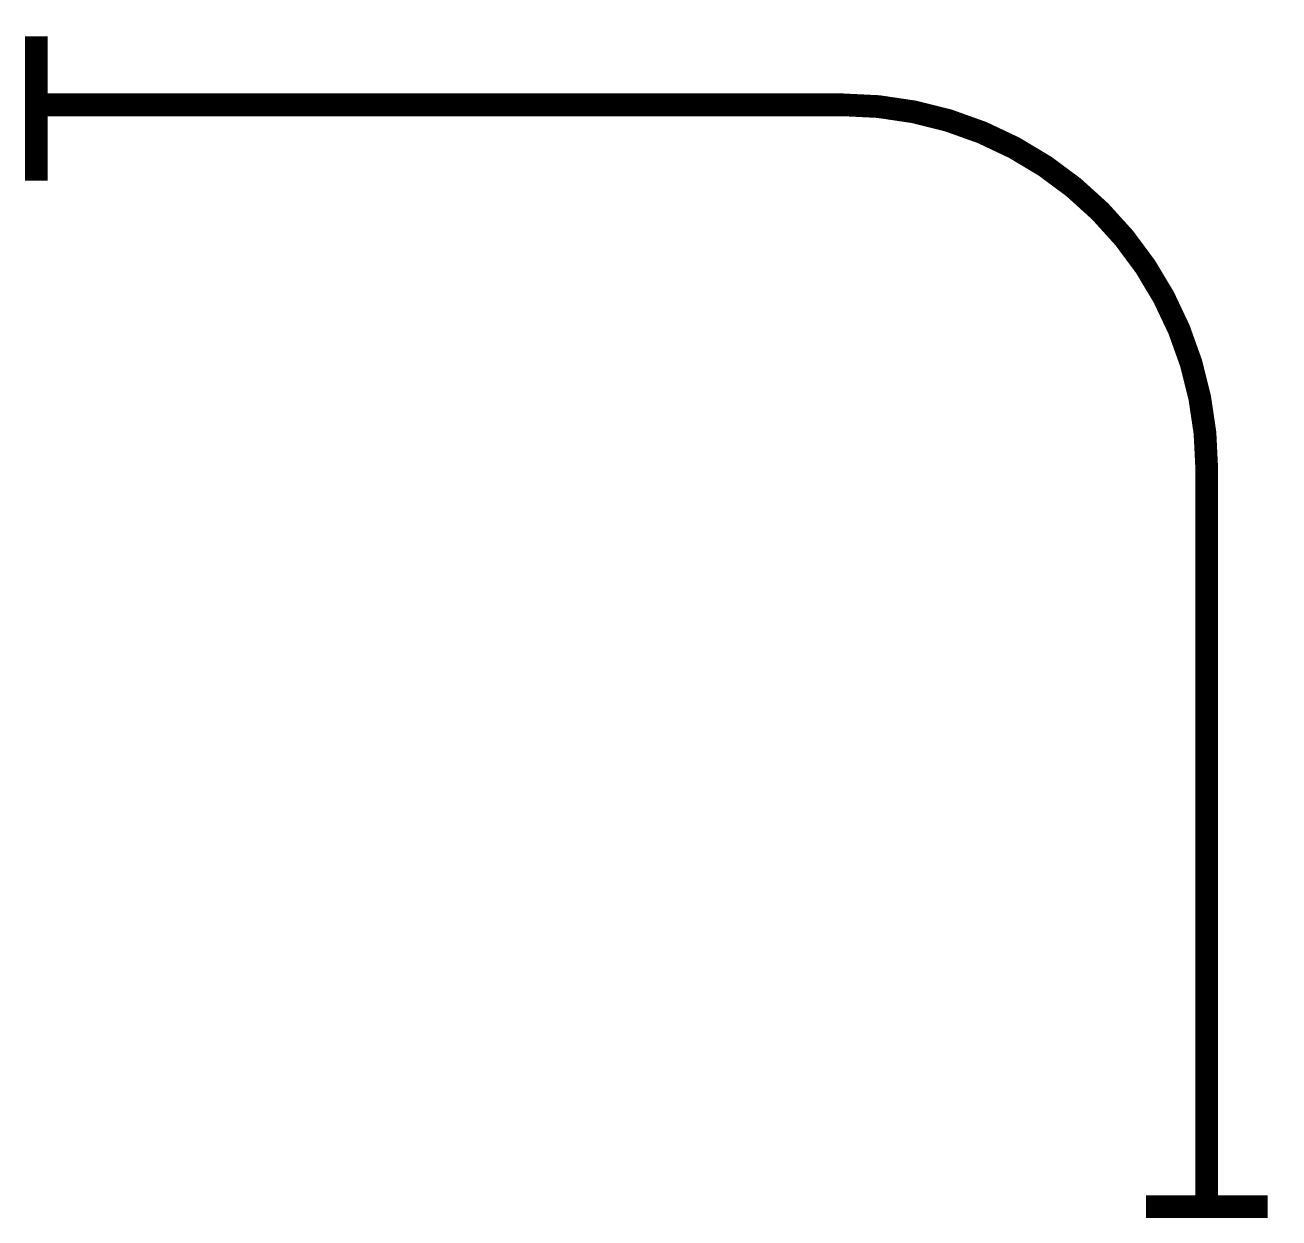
# Model space of a CAD drawing. Extents: x -0.3 to 27.3, y -24.5 to 1.8.
import ezdxf

# ---------------------------------------------------------------- set-up
doc = ezdxf.new("R2010")
doc.units = 0
doc.linetypes.add('CONTINUOUS1', pattern=[0])
doc.layers.add('003_THICK', color=7, linetype='CONTINUOUS1')

msp = doc.modelspace()

# ---------------------------------------------------------------- linework, layer by layer
at = {"layer": '003_THICK', "const_width": 0.5}
for points in [[(0, 1.503), (0, -1.67)], [(17.721, 0), (0, 0)], [(25.72, -8), (25.72, -24.217)], [(24.384, -24.217), (27.056, -24.217)]]:
    msp.add_lwpolyline(points, dxfattribs=at)
msp.add_lwpolyline([(25.72, -8, 0.414183), (17.721, 0, 0.414183)], format="xyb", dxfattribs=at)

doc.saveas('drawing.dxf')
